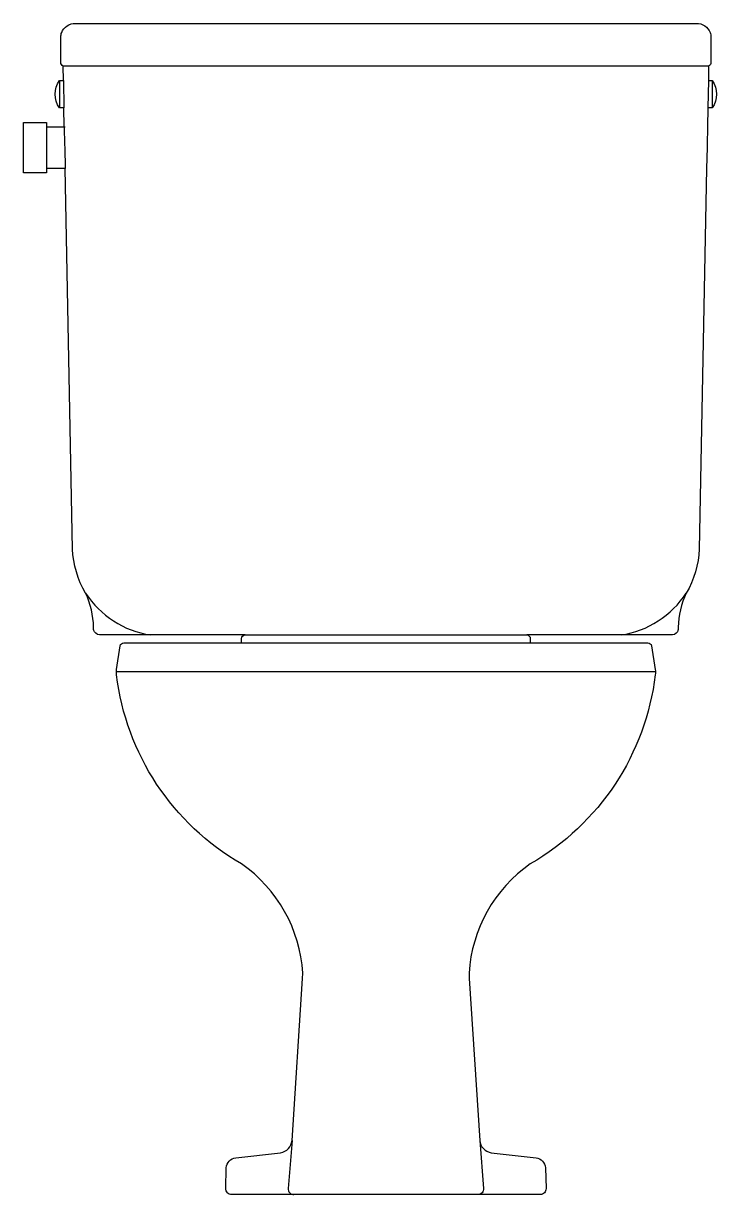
# Model space of a CAD drawing. Extents: x -0.251 to 0.229, y 0 to 0.811.
import ezdxf

# ---------------------------------------------------------------- set-up
doc = ezdxf.new("R2010")
doc.units = 0
doc.header["$LTSCALE"] = 50
doc.layers.get('0').update_dxf_attribs({"linetype": 'CONTINUOUS'})

msp = doc.modelspace()

# ---------------------------------------------------------------- linework, layer by layer
at = {"color": 0}
for points in [[(-0.22268, 0.7395), (-0.22294, 0.7525), (-0.226, 0.7525, -0.315789), (-0.226, 0.7715), (-0.22331, 0.7715), (-0.2235, 0.7815, -0.369376), (-0.225, 0.784), (-0.225, 0.80161, -0.124761), (-0.22451, 0.80467, -0.316376), (-0.215, 0.811), (0, 0.811), (0.215, 0.811, -0.316376), (0.22451, 0.80467, -0.124761), (0.225, 0.80161), (0.225, 0.784, -0.369376), (0.2235, 0.7815), (0.22331, 0.7715), (0.226, 0.7715, -0.315789), (0.226, 0.7525), (0.22294, 0.7525), (0.22268, 0.7395), (0.22244, 0.727), (0.2224, 0.725), (0.22212, 0.7105), (0.217, 0.447, -0.121393), (0.208, 0.4165, 0.111442), (0.20248, 0.39285, -0.132348), (0.20189, 0.38976, -0.278982), (0.197, 0.3875), (0.163, 0.3875), (0.0975, 0.3875, -0.414214), (0.1, 0.385), (0.1, 0.382), (0.1815, 0.382, -0.350443), (0.184, 0.38), (0.1865, 0.3635, -0.084113), (0.1865, 0.36, -0.236642), (0.1, 0.229, 0.22897), (0.05758, 0.15341), (0.05766, 0.14958), (0.065, 0.0375, 0.350017), (0.073, 0.029), (0.104, 0.0255, -0.3497), (0.1105, 0.0185), (0.11089, 0.00411, -0.42215), (0.10689, 0), (0.068, 0), (0.06367, 0), (0, 0), (-0.06367, 0), (-0.068, 0), (-0.10689, 0, -0.42215), (-0.11089, 0.00411), (-0.1105, 0.0185, -0.3497), (-0.104, 0.0255), (-0.073, 0.029, 0.350017), (-0.065, 0.0375), (-0.05766, 0.14958), (-0.05758, 0.15341, 0.22897), (-0.1, 0.229, -0.236642), (-0.1865, 0.36, -0.084113), (-0.1865, 0.3635), (-0.184, 0.38, -0.350443), (-0.1815, 0.382), (-0.1, 0.382), (-0.1, 0.385, -0.414214), (-0.0975, 0.3875), (-0.163, 0.3875), (-0.197, 0.3875, -0.278982), (-0.20189, 0.38976, -0.132348), (-0.20248, 0.39285, 0.111442), (-0.208, 0.4165, -0.121393), (-0.217, 0.447), (-0.22212, 0.7105), (-0.235, 0.7105), (-0.235, 0.7075), (-0.251, 0.7075), (-0.251, 0.725), (-0.251, 0.7425), (-0.235, 0.7425), (-0.235, 0.7395), (-0.22212, 0.7395)], [(-0.22331, 0.7715), (-0.22294, 0.7525, 0.121393)], [(0.22331, 0.7715), (0.22294, 0.7525, -0.121393)], [(-0.22268, 0.7395), (-0.22244, 0.727), (-0.2224, 0.725), (-0.22212, 0.7105, 0.121393)], [(-0.065, 0.0375), (-0.06765, 0.00432, 0.437793), (-0.06367, 0)], [(0.065, 0.0375), (0.06765, 0.00432, -0.437793), (0.06367, 0)]]:
    msp.add_lwpolyline(points, format="xyb", dxfattribs=at)
for points in [[(0.2235, 0.7815), (0, 0.7815), (-0.2235, 0.7815)], [(-0.226, 0.7715), (-0.226, 0.762), (-0.226, 0.7525)], [(0.226, 0.7715), (0.226, 0.762), (0.226, 0.7525)], [(-0.235, 0.7395), (-0.235, 0.725), (-0.235, 0.7105)], [(-0.1, 0.382), (0, 0.382), (0.1, 0.382)], [(-0.0975, 0.3875), (0, 0.3875), (0.0975, 0.3875)], [(0.18664, 0.362), (0, 0.362), (-0.18664, 0.362)]]:
    msp.add_lwpolyline(points, dxfattribs=at)
for centre, start, end in [((-0.15297, 0.45248), 213.17803, 261.22291), ((0.15297, 0.45248), 278.77709, 326.82197)]:
    msp.add_arc(centre, 0.06575, start, end, dxfattribs=at)

doc.saveas('drawing.dxf')
